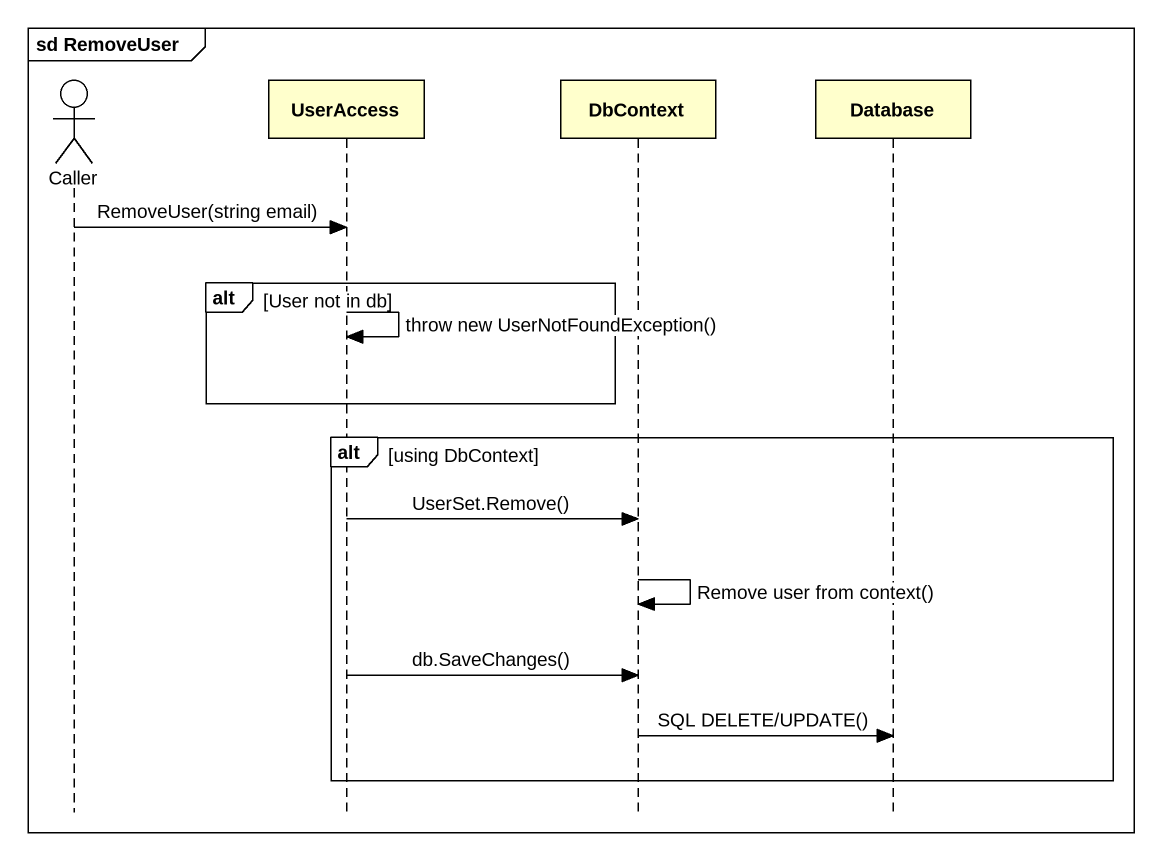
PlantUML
@startuml
mainframe sd RemoveUser
hide footbox
actor Caller
participant UserAccess
participant DbContext
participant "Database" as Database_

Caller -> UserAccess : RemoveUser(string email)
alt User not in db
  UserAccess -> UserAccess : throw new UserNotFoundException()
end
alt using DbContext
  UserAccess -> DbContext : UserSet.Remove()
  DbContext -> DbContext : Remove user from context()
  UserAccess -> DbContext : db.SaveChanges()
  DbContext -> Database_ : SQL DELETE/UPDATE()
end
@enduml
